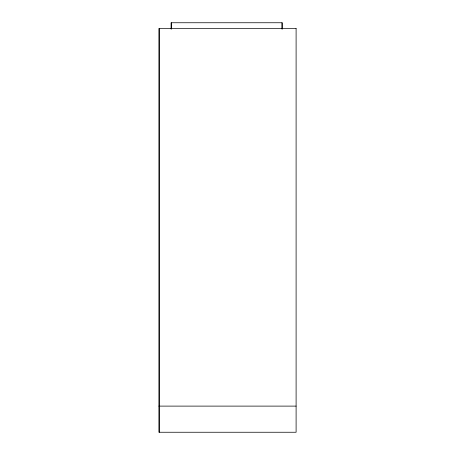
<?xml version="1.0" encoding="UTF-8"?>
<svg xmlns="http://www.w3.org/2000/svg" width="455" height="455" viewBox="0 0 455 455"><rect width="100%" height="100%" fill="white"/><g stroke="black" fill="none" stroke-linecap="round" stroke-linejoin="round"><path stroke-width="0.68" d="M158.897 406.11L296.103 406.11M282.191 29.052L282.191 22.75L171.108 22.75L171.108 29.052M281.992 22.75L281.992 29.052M171.307 22.75L171.307 29.052M159.608 28.477L159.608 432.25M296.103 28.477L158.897 28.477L158.897 432.25L296.103 432.25L296.103 28.477"/></g></svg>
